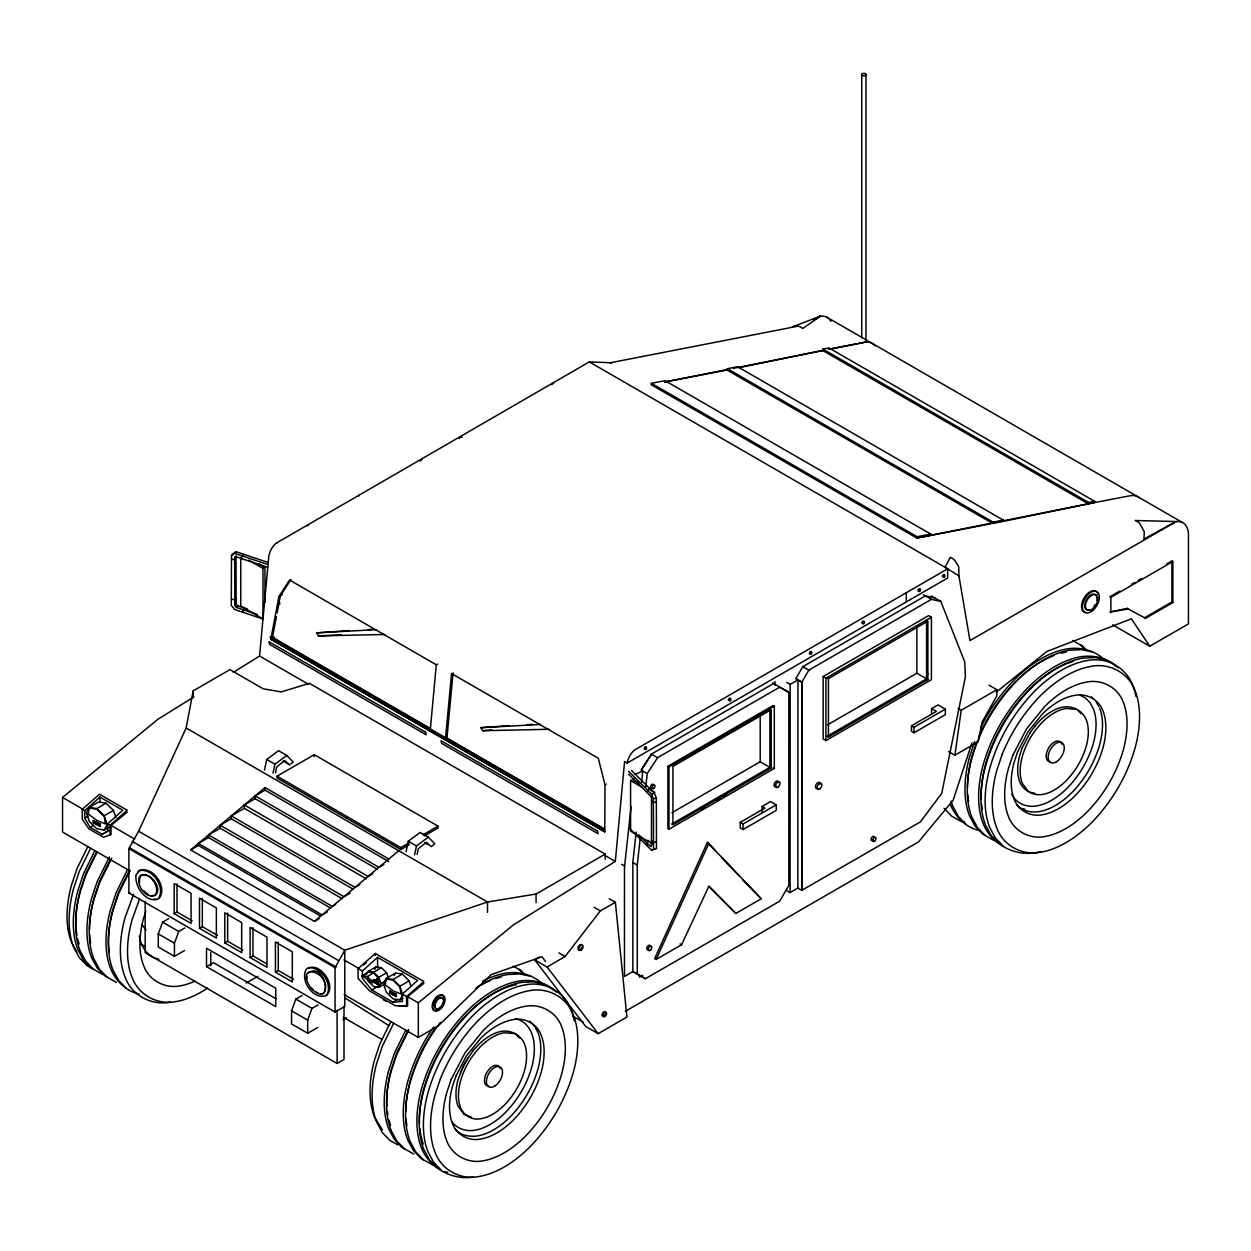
<?xml version="1.0" encoding="UTF-8"?>
<svg xmlns="http://www.w3.org/2000/svg" width="1251" height="1251" viewBox="0 0 1251 1251"><rect width="100%" height="100%" fill="white"/><g stroke="black" fill="none" stroke-linecap="round" stroke-linejoin="round"><path stroke-width="1.5" d="M127.211 812.149L111.026 825.425L111.026 834.558L103.473 837.263L88.805 828.788L82.269 819.139L82.269 809.319L99.486 794.229L127.211 810.241L110.01 825.332L110.01 835.152M206.509 966.663L206.509 948.258L275.752 988.227L275.752 1006.633L206.509 966.663L213.421 962.66L275.908 998.736M353.361 889.289L231.263 818.795L231.263 815.902L244.336 808.365L366.418 878.859M241.74 558.65L241.74 555.772L244.101 554.412M244.336 808.365L244.336 804.956L255.188 798.685L377.27 869.179M255.188 798.685L255.188 795.855L265.071 790.147L265.071 787.567L388.842 859.015M423.823 983.395L407.623 996.656L407.623 1005.804A65.052 37.561 60 0 1 398.178 1005.507M772.524 682.874L788.818 692.288L788.818 885.536L779.654 901.205L645.453 978.689L637.275 974.154L637.275 865.098L640.184 838.405M647.424 792.868L647.424 789.991L649.785 788.63M667.878 766.284L667.878 828.631L668.972 829.257L774.306 768.442L774.306 706.096L773.212 705.47L667.878 766.284L668.972 766.91L774.306 706.096M668.972 829.257L668.972 766.91M774.995 685.36L774.995 681.467M790.085 892.588L790.179 684.391L797.95 679.918L797.857 888.116L790.085 892.588L786.707 890.649M801.735 682.202L796.308 678.98L801.828 682.155L801.735 890.352L920.345 821.923L941.722 793.415L965.397 676.791L964.756 661.967L940.815 601.403L931.385 599.37L808.85 670.129L801.828 682.155L801.735 890.352L797.857 888.116M906.287 601.903L906.287 592.693M233.28 672.381L259.551 656.024L268.824 556.148A14.074 8.116 -60 0 1 275.783 543.403L589.315 361.899L947.679 568.798L947.679 578.009L627.189 763.047L624.577 761.531L615.304 861.423L513.535 924.802L418.303 1002.833L418.303 1037.407L438.21 1025.914L491.143 974.623L542.027 956.765L545.483 961.472M267.479 562.262L236.095 551.722L231.482 555.256L231.31 605.421L234.766 609.55L262.601 618.87M458.882 746.472L445.465 738.731L451.58 673.585L598.291 758.231L604.984 784.877L604.78 830.664L574.6 813.244M646.689 845.379L646.783 842.814M437.756 664.093L436.286 664.766L430.281 729.974L443.777 737.762M446.279 738.262L445.465 738.731L446.951 738.074L453.065 672.929M459.398 438.491L459.696 437.459M811.32 652.381C811.055 648.925 807.474 655.149 810.585 653.648M631.051 806.911L624.468 867.365L624.468 976.421L632.834 971.589L637.275 974.154M633.757 782.11L634.163 778.31M632.834 971.589L632.834 862.533L636.165 832.024M641.56 782.454L642.795 771.023L647.236 773.587L645.782 786.926M954.904 755.197L961.206 710.271L996.828 689.708L996.828 695.916L982.082 722.062L978.266 741.702L954.904 755.197L948.649 751.585M275.58 772.711L276.612 767.129L284.728 760.499L289.732 764.861L283.164 761.077M417.162 854.449L418.194 848.866L426.31 842.236L431.314 846.599L434.738 843.737L428.342 837.169L420.133 832.447L408.279 841.235L406.059 851.806M138.611 831.211L344.791 950.244L344.791 1006.445L335.065 1012.059L128.884 893.026L128.884 848.616L138.611 831.211L186.164 728.004L193.17 690.849L229.934 669.613L263.179 688.801L281.225 691.912L309.419 683.327L605.203 854.105L605.203 859.265M604.671 831.931L604.045 829.272L270.232 636.54L270.857 639.198L604.78 831.821L270.857 639.198L278.879 596.602L289.544 580.026L436.286 664.766M281.037 643.749L270.967 637.932L272.452 637.275L276.408 616.602M277.128 612.849L278.926 603.451M279.645 599.698L280.365 595.929L291.03 579.369M264.477 770.069L266.698 759.498L278.566 750.709L286.76 755.432L293.172 762L290.873 763.908M273.046 773.04L274.907 764.236L286.76 755.432M414.628 854.777L416.474 845.973L428.342 837.169M234.813 604.155L236.126 598.369M930.431 535.444L930.76 534.099L665.047 380.695L651.427 383.322L651.099 384.651L916.811 538.071L990.823 523.794M665.047 380.695L664.719 382.04L727.003 370.03L992.715 523.434L1002.989 521.464L1003.318 520.119L737.605 366.715L727.331 368.701L727.003 370.03M739.169 367.653L822.564 350.405L822.892 349.076L828.928 347.903L1094.641 501.323L1094.297 502.652L916.811 538.071L917.139 536.726L930.76 534.099M992.715 523.434L993.044 522.105L1003.318 520.119M1094.641 501.323L1088.605 502.48L1088.276 503.809L1004.881 521.057M958.907 575.882L958.751 566.781L954.685 560.213A15.982 11.666 79.1 0 0 950.244 557.367L945.068 567.297L958.907 575.882L969.963 640.59L1176.143 521.542L1135.267 520.494A15.982 11.666 79.1 0 1 1139.724 523.356L1144.29 531.8L1143.946 539.025L1176.143 521.542M419.992 460.931L422.009 459.774M551.769 384.855L552.254 383.838M863.815 622.357C864.629 618.964 860.016 623.092 862.627 623.608M919.845 590.019C920.548 586.281 915.841 591.473 918.938 591.144M971.918 742.938L953.215 800.061L918.609 841.86L625.297 1011.34M145.867 911.353L143.615 918.125A83.379 48.132 -60 0 0 143.615 965.537C148.853 980.346 164.913 988.947 180.191 985.835A88.102 50.869 -60 0 0 195.015 981.112M473.019 1050.762L463.902 1064.57L458.038 1079.629A46.412 26.803 -60 0 0 457.991 1105.978L463.965 1114.203M974.607 741.64L969.556 756.824A103.802 59.923 -60 0 0 969.556 815.84L975.17 826.223L982.786 834.151L994.482 840.703M976.765 741.921L971.933 756.417A100.346 57.937 -60 0 0 967.492 787.52M1022.223 747.738L1019.768 755.323A46.412 26.803 -60 0 0 1019.706 781.672C1023.24 790.507 1033.232 796.074 1042.599 794.432A49.039 28.32 -60 0 0 1065.899 780.984C1075.438 771.304 1082.522 759.248 1086.259 746.175A46.412 26.803 -60 0 0 1086.259 719.778C1082.756 710.928 1072.733 705.408 1063.366 707.018A49.039 28.32 -60 0 0 1040.066 720.467L1034.686 726.424M128.884 848.616L335.065 967.648L344.791 950.244L487.53 902.002L536.069 894.012L605.203 854.105M184.569 950.494L174.436 956.343L158.283 947.023L158.283 933.887L162.599 922.159L168.729 918.625M174.436 956.343L174.436 943.207L178.752 931.479L184.882 927.945M317.817 1027.431L307.683 1033.279L291.546 1023.959L291.546 1010.824L295.861 999.096L301.991 995.561M307.683 1033.279L307.683 1020.144L311.999 1008.415L318.145 1004.881M707.456 842.314L654.664 958.579L656.149 959.439L681.56 944.771L708.942 886.068L735.838 913.433L761.234 898.781L707.456 842.314L715.291 850.649M656.149 959.439L708.942 843.174M133.622 894.262L124.975 917.812A103.802 59.923 -60 0 0 124.975 976.828C131.496 995.264 151.48 1005.976 170.496 1002.114M139.596 898.922L131.965 920.079A100.346 57.937 -60 0 0 131.965 977.14C138.282 994.952 157.595 1005.319 175.984 1001.582A106.022 61.205 -60 0 0 207.588 988.04M460.556 1072.076L468.155 1057.423M980.503 728.254C988.962 709.927 1001.081 693.445 1015.077 678.965A109.681 63.316 -60 0 1 1067.197 648.878C1080.395 646.83 1094.813 650.16 1104.336 659.824M978.829 736.886C987.43 716.104 1000.253 697.229 1015.953 681.169A106.022 61.205 -60 0 1 1053.921 655.477M1022.27 747.77L1029.886 733.117M276.502 543.481L277.143 542.543M306.98 525.873L308.794 524.841M358.677 496.037L359.584 494.911M155.609 894.762C160.144 886.271 149.057 870.399 139.784 875.981C135.139 884.645 146.867 901.033 156.219 894.418C164.288 883.503 138.267 863.393 139.471 882.455M410.844 985.96L409.155 980.862L402.369 974.091L395.582 973.012L386.278 978.391L383.463 983.646L386.278 992.137L393.064 998.908L399.851 999.971L402.947 998.189M394.174 975.639L395.582 973.012M399.851 999.971L402.666 994.733L399.851 986.226L393.064 979.47L386.278 978.391M115.905 817.544L113.466 810.413L106.085 803.205L98.704 801.907L89.4 807.27L86.35 812.65L89.4 821.547L96.78 828.756L104.161 830.054L108.806 827.364M104.161 830.054L107.211 824.69L104.161 815.793L96.78 808.584L89.4 807.27M366.903 973.841L368.341 971.323L376.207 966.788L381.414 967.711L386.637 972.793L388.248 977.5M374.768 969.306L376.207 966.788M367.262 978.251L368.341 981.394L373.564 986.476L378.772 987.399L380.929 983.614L385.636 980.893M87.898 846.489L76.905 868.851L71.479 885.161A100.346 57.937 -60 0 0 71.479 942.206L76.905 952.261M90.682 848.209L79.313 871.353L73.7 888.21A103.802 59.923 -60 0 0 73.7 947.242L79.313 957.625L86.929 965.553L102.832 974.513M94.873 850.633L83.504 873.761L77.89 890.634A103.802 59.923 -60 0 0 77.89 949.65L83.504 960.049L91.12 967.961M96.702 851.571L85.709 873.933L80.283 890.243A100.346 57.937 -60 0 0 76.952 935.169M97.187 851.962L85.819 875.106L80.205 891.979A103.802 59.923 -60 0 0 80.205 950.995L85.819 961.378L93.434 969.306M109.462 856.904L97.156 881.642L91.542 898.515A103.802 59.923 -60 0 0 91.542 957.531L97.156 967.93L104.771 975.843L116.468 982.395M110.354 859.453L99.361 881.814L93.934 898.124A100.346 57.937 -60 0 0 89.493 929.212M111.777 858.233L99.47 882.987L93.856 899.844A103.802 59.923 -60 0 0 93.856 958.876L99.47 969.259L107.086 977.187M127.555 869.492L116.187 892.635L110.573 909.508A103.802 59.923 -60 0 0 110.573 968.524C115.561 980.8 126.038 991.136 139.127 994.154M129.369 870.43L118.376 892.792L112.95 909.102A100.346 57.937 -60 0 0 109.369 952.402M129.869 870.821L118.501 893.965L112.887 910.837A103.802 59.923 -60 0 0 112.887 969.853L118.501 980.237L126.116 988.165M390.906 1021.426L379.913 1043.803L374.487 1060.097A100.346 57.937 -60 0 0 374.487 1117.159L382.368 1129.747M393.705 1023.146L382.337 1046.289L376.723 1063.162A103.802 59.923 -60 0 0 376.723 1122.178L382.337 1132.562L389.952 1140.49L397.771 1144.837M405.793 1030.136L394.425 1053.264L388.811 1070.137A103.802 59.923 -60 0 0 388.811 1129.153L394.425 1139.552L402.04 1147.464L413.737 1154.016M408.514 1029.526L396.614 1053.436L391.188 1069.746A100.346 57.937 -60 0 0 386.903 1106.197M408.107 1031.465L396.739 1054.609L391.125 1071.482A103.802 59.923 -60 0 0 391.125 1130.497M795.792 678.668L802.829 666.658L925.38 595.898L934.794 597.915M651.568 754.197L641.216 770.1L651.568 753.993L773.634 683.515M647.236 773.587L657.588 757.668L779.654 687.19L788.818 692.288M307.433 973.544C325.698 958.704 335.096 1012.137 310.514 987.79C293.172 959.658 334.377 973.481 323.884 992.825M433.722 1027.008C421.947 1043.318 413.518 1061.88 407.842 1081.13A103.802 59.923 -60 0 0 407.826 1140.146L413.44 1150.529L421.055 1158.457L432.768 1165.009M436.286 1026.977C424.355 1043.084 415.879 1061.552 410.219 1080.723A100.346 57.937 -60 0 0 405.777 1111.826M440.383 1022.38C426.513 1040.207 416.442 1060.817 410.14 1082.459A103.802 59.923 -60 0 0 410.14 1141.475L415.754 1151.874L423.37 1159.786M1029.823 733.086L1034.749 726.456M231.482 555.256L236.095 551.722M234.828 605.421L234.688 557.524L236.017 555.804L236.142 603.701L234.828 605.421L236.408 607.454L257.206 614.413M236.408 607.454L237.737 605.734L247.448 608.987M534.646 959.83L547.109 967.023L565.092 956.483L600.355 910.884L615.383 902.299L626.923 1017.047L598.166 1033.654L585.703 1026.461L534.646 959.83L539.541 956.952M472.972 1050.731L478.398 1044.804A49.039 28.32 -60 0 1 501.651 1031.324C511.002 1029.761 521.041 1035.218 524.529 1044.085A46.412 26.803 -60 0 1 524.529 1070.481C520.807 1083.554 513.708 1095.61 504.169 1105.29A49.039 28.32 -60 0 1 480.869 1118.738C472.378 1120.474 463.433 1115.689 460.509 1107.448A46.412 26.803 -60 0 1 460.509 1081.052C464.246 1067.979 471.33 1055.922 480.869 1046.243A49.039 28.32 -60 0 1 504.169 1032.779L514.427 1033.576M459.915 437.146L461.478 437.287M645.625 748.77C642.764 751.257 644.89 744.58 646.157 747.426M138.173 872.041L139.971 870.18C153.341 866.177 167.994 887.678 159.018 898.499M84.708 810.726L99.924 797.059L122.786 810.257L107.57 823.924L107.57 831.321L102.191 834.308L90.088 827.318L84.708 818.123L84.708 810.726L82.269 809.319M362.368 971.026L377.567 957.359L417.568 980.44L402.353 994.123L402.353 1001.519L392.939 1002.176L371.782 989.963L362.368 978.423L362.368 971.026L358.099 968.571L375.316 953.481L423.823 981.488L406.606 996.578L406.606 1006.398L395.191 1005.679L369.53 990.87L358.099 978.391L358.099 968.571M319.068 918.703L314.454 921.377L190.684 849.914L265.071 787.567M314.454 921.377L398.725 850.727M129.995 870.962L62.55 832.024L62.55 797.434L157.767 719.403L193.889 696.916M363.541 965.037L366.48 962.629M996.218 692.178L1046.852 651.474L1131.42 618.792L1149.732 646.22L1188.45 623.921L1188.45 533.77A27.115 15.653 -60 0 0 1176.128 521.604M325.948 995.796C337.786 986.132 319.318 959.83 306.245 969.212C299.536 980.456 314.11 1001.551 326.808 995.092C332.938 983.896 320.944 966.335 308.309 967.821M248.699 560.12L262.991 568.376L264.977 567.235L264.977 602.231M279.724 604.327L278.879 596.602L282.257 594.647M813.635 320.053L820.39 316.159L792.243 326.949M96.78 808.584L106.085 803.205M84.708 818.123L88.086 816.168M93.215 820.75L100.346 824.174L99.752 826.332L93.215 822.564L93.215 820.75L100.346 824.174M104.161 815.793L113.466 810.413M93.215 822.564L100.346 825.988M90.088 827.318L93.465 825.379M102.191 834.308L108.946 830.398M409.28 844.644L400.82 849.523L277.065 778.075L277.065 776.167L314.267 754.697L438.022 826.145L438.022 828.037L424.496 835.856M342.258 898.718L220.176 828.24L220.176 825.207L231.263 818.795M330.624 908.085L208.542 837.591L208.542 834.949L220.176 828.24M320.491 915.951L198.393 845.473L198.393 843.455L208.542 837.591M190.684 849.914L198.393 845.473M128.884 893.026L129.932 892.432M174.17 913.683L191.059 923.426L191.059 893.308L174.17 883.566L174.17 913.683L177.017 912.042L192.201 920.814M199.488 928.305L216.36 938.047L216.36 907.929L199.488 898.187L199.488 928.305L202.334 926.663L217.518 935.435M224.805 942.91L241.678 952.652L241.678 922.534L224.805 912.792L224.805 942.91L227.635 941.268L242.835 950.041M277.065 776.167L400.82 847.631L409.28 842.736M422.807 834.933L438.022 826.145M383.885 864.457L378.944 867.318L255.188 795.855M372.735 873.73L368.091 876.419L244.336 804.956M359.928 884.535L355.034 887.366L231.263 815.902M350.28 892.995L343.931 896.654L220.176 825.207M335.628 904.489L332.297 906.412L208.542 834.949M327.23 911.979L322.164 914.903L198.393 843.455M250.122 957.531L266.995 967.273L266.995 937.155L250.122 927.413L250.122 957.531L252.952 955.889L266.463 963.692M947.679 568.798L634.132 750.287A14.058 8.116 -60 0 0 627.173 763.047M246.087 983.083L257.847 976.296M275.423 972.136L292.312 981.894L292.312 951.761L275.423 942.019L275.423 972.136L278.269 970.51L293.453 979.267M652.819 844.003L630.582 831.149L630.582 780.593L632.568 779.451L638.917 783.126M823.158 676.525L928.633 615.633L931.416 617.228L931.416 679.684L825.926 740.576L823.158 738.981L823.158 676.525L825.926 678.136L931.416 617.228M726.581 733.915L729.912 732.007M741.577 725.267L744.908 723.344M756.558 716.62L759.904 714.696M827.13 677.823L828.428 678.589L927.882 621.153L927.882 679.59L828.428 737.011L827.13 736.26L926.584 678.84L926.584 620.402M378.662 979.048L372.391 982.676L362.071 975.827L368.341 972.215L373.564 972.934L378.662 978.173L378.662 984.834L368.341 978.876M362.071 976.718L368.341 972.215M368.341 971.323L373.564 972.246L381.414 967.711M362.071 975.827L367.278 976.562L373.564 972.934M373.564 972.246L378.772 977.344L386.637 972.793M372.391 982.676L378.662 978.173M373.142 980.033C376.817 980.424 376.817 984.584 373.142 981.237M377.145 981.832L377.442 978.892L377.145 981.832L373.439 979.861M671.912 812.728L760.201 761.765L771.195 768.114L771.195 709.677L672.929 766.41L672.929 824.847L771.195 768.114M827.537 724.829L916.889 673.241L927.882 679.59M371.782 989.963L378.537 986.054M378.772 987.399L385.058 983.771M393.064 979.47L402.369 974.091M671.631 824.081L769.897 767.348L769.897 710.865M701.326 809.319L704.673 807.395M716.37 800.624L719.716 798.701M723.062 796.762L726.409 794.838M389.749 991.277L396.348 994.404L395.738 996.5L389.749 993.028L389.749 991.277L396.348 994.404M399.851 986.226L409.155 980.862M343.024 1019.659L346.386 1017.72M389.749 993.028L396.348 996.14M392.939 1002.176L398.006 999.236M1119.88 590.988L1109.887 596.758L1110.872 597.321L1172.5 561.746L1171.515 561.183L1166.526 564.06M1131.545 584.264L1134.876 582.34M1138.207 580.417L1141.537 578.494M762.062 806.488L770.585 801.578L776.23 804.846L776.23 810.367L743.063 829.507L740.232 827.881L740.232 822.36L764.893 808.13L762.062 806.488L762.062 812.024M931.604 708.613L938.031 704.907L945.365 709.145L945.365 714.665L913.981 732.773L911.463 731.319L911.463 725.799L936.405 711.397L931.604 708.613L931.604 714.133M740.232 822.36L743.063 823.987L776.23 804.846M911.463 725.799L913.981 727.253L945.365 709.145M145.163 901.424L145.163 952.637L337.098 1063.459L344.009 1059.456L344.009 1006.351M1171.89 601.981L1144.571 617.744L1145.556 618.307L1172.875 602.544L1172.875 561.527L1171.89 560.964L1171.89 601.981L1172.875 602.544M642.795 975.217L639.433 977.14L639.433 975.217L632.881 971.574M813.603 319.834L820.39 316.159L802.704 328.497A15.982 11.666 79.1 0 0 798.122 326.136L610.003 362.837L611.536 362.774L589.315 361.899M234.688 557.524L236.126 556.773L267.636 567.36M629.613 828.412L651.474 850.133L656.462 848.413L656.353 798.075L654.445 793.243L631.474 770.46M656.462 848.413L651.474 850.133M278.879 596.602L280.365 595.929M604.984 784.877L606.454 784.205M552.77 383.369L553.677 383.447M461.259 437.146L462.166 437.24M634.585 774.494L642.795 771.023M384.667 634.476L318.505 635.899L316.644 632.865L348.935 630.629M318.505 635.899L341.398 634.867M548.876 729.286L482.73 730.709L480.869 727.675L509.298 725.643M482.73 730.709L491.987 729.958M628.581 771.288L651.474 794.01L654.445 793.243M653.491 849.163L653.382 798.842L656.353 798.075M656.368 801.828L653.397 802.579L651.521 800.718M656.447 841.876L653.475 842.627L651.458 840.625M793.587 326.323L795.026 325.964M154.764 895.575L150.667 895.732M270.967 637.932L274.438 637.166M1127.229 608.393L1109.887 612.036L1128.214 608.956L1127.229 608.393L1145.556 618.307M664.5 382.008L729.552 369.092M733.383 368.341L823.314 350.499M829.053 349.357L865.411 342.149L828.584 349.248M1131.123 495.552L1088.276 503.809L822.564 350.405M320.709 993.732L322.805 993.497M368.185 629.581L372.032 629.378M316.644 632.865L376.332 629.644M526.624 724.704L532.394 724.392M480.869 727.675L540.541 724.438M473.519 1177.05C452.299 1180.631 429.5 1168.027 421.478 1148.027A103.802 59.923 -60 0 1 421.478 1089.011C429.828 1059.753 445.669 1032.81 467.014 1011.152A109.681 63.316 -60 0 1 519.118 981.065C532.316 979.017 546.734 982.348 556.273 992.012M153.638 899.266L156.563 899.391M1092.42 651.974L1081.536 649.629L1069.496 650.223A109.681 63.316 -60 0 0 1017.391 680.309C996.062 701.967 980.205 728.911 971.871 758.153A103.802 59.923 -60 0 0 971.871 817.169L977.484 827.568L985.1 835.48M1106.056 659.856L1095.188 657.51L1083.147 658.104A109.681 63.316 -60 0 0 1031.043 688.191C1009.713 709.849 993.857 736.792 985.522 766.034A103.802 59.923 -60 0 0 985.522 825.05L991.12 835.433L998.736 843.362M1076.141 709.27L1065.899 708.473A49.039 28.32 -60 0 0 1042.599 721.936C1033.06 731.616 1025.961 743.673 1022.239 756.746A46.412 26.803 -60 0 0 1022.239 783.142L1028.15 791.32M1029.823 792.196L1034.749 793.275M1021.442 808.49L1024.804 809.209M964.677 822.173L961.065 821.391L951.667 816.184L944.052 808.255M979.08 830.492C966.007 827.474 955.529 817.138 950.525 804.846M530.69 976.28L519.822 973.935L507.781 974.529A109.681 63.316 -60 0 0 475.833 988.024M544.341 984.162L533.458 981.816L521.432 982.41A109.681 63.316 -60 0 0 469.328 1012.497C447.983 1034.155 432.142 1061.098 423.792 1090.34A103.802 59.923 -60 0 0 423.792 1149.356L429.406 1159.74L437.021 1167.668M515.349 1018.799C523.027 1019.94 528.782 1026.273 531.659 1033.154A60.345 34.84 -60 0 1 531.675 1067.463C526.812 1084.476 517.601 1100.129 505.201 1112.733A63.754 36.811 -60 0 1 474.911 1130.216C466.279 1131.702 456.943 1128.824 451.705 1121.553M158.893 959.189C150.683 957.969 144.537 951.198 141.457 943.848A64.458 37.217 -60 0 1 139.33 936.061M471.392 1117.237L463.902 1114.172M444.105 1171.546L447.733 1172.328M234.766 553.427L267.636 564.467M231.466 558.994L234.703 560.073M231.326 598.901L234.813 600.073M315.815 991.887L318.317 993.185M1072.639 640.528L1082.772 646.204L1085.321 648.847M1080.238 695.181L1085.696 698.199L1090.121 702.812L1093.39 708.848A60.345 34.84 -60 0 1 1093.39 743.157C1088.542 760.17 1079.316 775.823 1066.915 788.411A63.754 36.811 -60 0 1 1036.626 805.91C1026.962 807.693 1015.968 803.517 1011.793 794.229M513.238 966.163L521.057 970.51L524.873 974.466M140.706 944.02L144.803 946.303M343.259 1017.36L381.836 1039.331M826.583 317.05L1182.351 522.449M822.892 349.076L1088.605 502.48M727.331 368.701L993.044 522.105M1112.639 624.812L1149.732 646.22M651.427 383.322L917.139 536.726M931.291 595.898L940.815 601.403M923.441 594.788L931.385 599.37M989.009 685.188L996.828 689.708M926.584 673.147L927.882 673.898M958.078 708.473L961.206 710.271M802.501 666.47L808.85 670.129M786.801 682.452L790.179 684.391M773.212 767.817L774.306 768.442M651.13 753.946L657.588 757.668M258.629 563.56L264.977 567.235M650.051 789.537L654.82 792.29M630.582 780.593L641.7 787.02M761.234 898.781L742.75 879.844M272.452 637.275L430.094 728.348M446.951 738.074L604.593 829.022M284.384 645.688L369.921 695.103M373.267 697.042L428.608 729.005M462.229 748.411L467.264 751.319M470.611 753.243L482.354 760.029M485.716 761.953L556.148 802.595M559.51 804.534L571.238 811.305M735.838 913.433L708.801 886.568M632.834 862.533L637.275 865.098M621.669 864.3L624.624 866.005M259.551 656.024L308.45 684.266M605.187 855.59L615.304 861.423M609.159 898.703L615.383 902.299M680.059 943.911L681.56 944.771M594.131 907.288L600.355 910.884M424.746 842.814L428.03 844.706M266.698 759.498L274.907 764.236M408.279 841.235L416.474 845.973M639.011 974.967L645.453 978.689M186.164 728.004L487.53 902.002L487.53 912.323M558.869 952.887L565.092 956.483M265.071 790.147L388.842 861.595M573.036 1016.219L583.154 1022.067M377.02 978.454L378.365 979.22L378.365 985.006M62.55 797.434L83.285 809.413M111.026 825.425L134.655 839.061M343.931 959.892L359.131 968.665M407.623 996.656L418.303 1002.833M107.57 823.924L110.01 825.332M402.353 994.123L406.606 996.578M374.221 979.799L377.442 981.66M132.168 841.391L338.349 960.44M373.439 981.065L376.004 982.535M372.767 981.425L378.662 984.834M129.932 848.006L336.112 967.039M344.119 994.576L418.303 1037.407M162.599 922.159L178.752 931.479M295.861 999.096L311.999 1008.415M158.283 933.887L174.436 943.207M291.546 1010.824L307.683 1020.144M344.901 997.923L389.077 1025.695M148.306 894.7L143.74 890.775M628.581 774.181L650.692 796.121L651.521 798.169L651.443 845.957L650.52 846.52L638.839 834.917M647.893 840.203L652.052 844.331M367.278 976.562L372.391 981.785M1117.987 667.706C1108.464 658.042 1094.031 654.711 1080.833 656.759A109.681 63.316 -60 0 0 1028.729 686.846C1007.399 708.504 991.543 735.447 983.208 764.705A103.802 59.923 -60 0 0 983.208 823.721C991.214 843.721 1014.014 856.325 1035.234 852.744A109.681 63.316 -60 0 0 1040.66 851.603M1113.14 663.734L1115.673 666.376M1080.473 644.859L1083.006 647.502M1091.466 696.854L1093.827 699.309M1077.815 710.13L1081.271 713.711M1016.813 804.846C1022.208 811.211 1031.277 812.743 1039.19 811.618A67.945 39.219 -60 0 0 1071.466 792.993C1084.68 779.576 1094.5 762.875 1099.66 744.767A64.301 37.123 -60 0 0 1099.66 708.207M1002.942 845.785L995.311 837.857L989.713 827.474A103.802 59.923 -60 0 1 989.713 768.458C998.048 739.2 1013.904 712.257 1035.234 690.599A109.681 63.316 -60 0 1 1087.338 660.512C1106.353 656.65 1126.353 667.362 1132.874 685.798A103.802 59.923 -60 0 1 1135.955 696.432M966.069 824.503L958.454 816.575L952.84 806.191A103.802 59.923 -60 0 1 951.088 801.062M551.425 988.04L553.958 990.683M542.621 984.13C533.082 974.466 518.665 971.136 505.467 973.184A109.681 63.316 -60 0 0 482.73 981.191M518.743 969.165L521.292 971.808M529.752 1021.16L534.474 1026.07M516.1 1034.436L519.556 1038.017M455.098 1129.153C460.493 1135.517 469.547 1137.05 477.46 1135.924A67.945 39.219 -60 0 0 509.736 1117.299C522.965 1103.882 532.785 1087.182 537.946 1069.073A64.301 37.123 -60 0 0 537.946 1032.513L535.334 1027.681M441.212 1170.092L433.597 1162.163L427.983 1151.78A103.802 59.923 -60 0 1 427.983 1092.764C436.333 1063.506 452.174 1036.563 473.519 1014.905A109.681 63.316 -60 0 1 525.623 984.818C544.638 980.956 564.623 991.668 571.144 1010.104A103.802 59.923 -60 0 1 574.24 1020.738M404.354 1148.809L396.739 1140.881L391.125 1130.497M146.039 930.118L142.082 924.661M721.827 857.607L738.825 875.669M311.108 987.446L313.36 989.932M236.142 603.701L237.737 605.734M547.109 967.023L598.166 1033.654M1096.189 701.764L1098.8 706.596M651.474 794.01L653.382 798.842M378.772 977.344L380.929 983.614M284.915 645.016L285.541 647.674M242.835 609.597L242.991 612.302M306.933 975.858L307.074 978.595M1110.872 597.321L1110.872 612.599M916.889 626.501L916.889 673.241M913.981 727.253L913.981 732.773M865.973 74.575L865.973 341.539M861.751 74.575L861.751 337.645M828.428 678.589L828.428 737.011M825.926 678.136L825.926 740.576M760.201 714.618L760.201 761.765M743.063 823.987L743.063 829.507M536.069 894.012L536.069 902.612M400.82 847.631L400.82 849.523M395.738 994.748L395.738 996.5M390.343 990.933L390.343 992.684M377.567 957.359L377.567 967.899M375.707 981.503L375.707 982.707M375.316 953.481L375.316 955.389M337.098 1010.339L337.098 1063.459M335.065 967.648L335.065 1012.059M314.267 754.697L314.267 756.589M278.269 942.269L278.269 970.51M262.991 568.376L262.991 618.932L240.755 606.094L240.755 557.477M252.952 927.648L252.952 955.889M227.635 913.042L227.635 941.268M210.778 952.683L210.778 965.881M202.334 898.421L202.334 926.663M193.17 690.849L193.17 697.73M177.017 883.816L177.017 912.042M99.924 797.059L99.924 802.329M99.752 824.518L99.752 826.332M93.825 820.406L93.825 822.22M820.375 316.222A27.115 15.653 -60 0 1 830.883 321.335M865.395 342.211A27.115 15.653 -60 0 1 875.059 345.964M386.7 1001.566A65.052 37.561 60 0 1 383.369 999.784M1131.107 495.615A27.115 15.653 -60 0 1 1139.755 498.211M390.593 1125.196A100.346 57.937 -60 0 1 389.03 1120.098M387.873 1114.672A100.346 57.937 -60 0 1 387.388 1111.373M516.522 984.584A106.022 61.205 -60 0 0 467.874 1013.357C447.248 1034.296 431.939 1060.332 423.87 1088.605A100.346 57.937 -60 0 0 419.492 1123.289M406.888 1125.665A100.346 57.937 -60 0 1 406.059 1118.926M481.01 984.99A106.022 61.205 -60 0 1 490.627 980.409M495.787 978.532A106.022 61.205 -60 0 1 501.119 977.078M423.26 1144.055A100.346 57.937 -60 0 1 419.867 1128.527M488.766 1086.181A11.415 6.583 -60 0 1 487.374 1071.575A11.415 6.583 -60 0 1 500.228 1068.557M90.604 943.051A100.346 57.937 -60 0 1 89.65 934.575M79.11 944.036A100.346 57.937 -60 0 1 77.687 938.829M1085.759 612.458A11.963 6.896 -60 0 1 1084.836 596.79A11.963 6.896 -60 0 1 1098.143 594.319M1089.277 609.909A8.741 5.051 -60 0 1 1084.914 603.686A8.741 5.051 -60 0 1 1092.483 594.256A8.741 5.051 -60 0 1 1096.861 600.48M1095.25 604.608A8.741 5.051 -60 0 1 1093.984 606.485M436.693 1010.495A8.663 5.004 -60 0 1 433.941 1000.237A8.663 5.004 -60 0 1 444.199 997.5M444.199 1001.16A8.663 5.004 -60 0 1 443.573 1003.224M442.604 1005.241A8.663 5.004 -60 0 1 441.337 1007.102M439.867 1008.666A8.663 5.004 -60 0 1 438.272 1009.823M436.693 1008.9A6.333 3.659 -60 0 1 436.693 999.94A6.333 3.659 -60 0 1 443.417 1000.534M443.261 1001.957A6.333 3.659 -60 0 1 438.929 1008.29M1065.993 663.984A106.022 61.205 -60 0 0 1029.604 689.051C1008.978 709.989 993.654 736.026 985.585 764.298A100.346 57.937 -60 0 0 981.222 798.982M1067.572 663.358A106.022 61.205 -60 0 1 1072.951 661.56M968.618 801.359A100.346 57.937 -60 0 1 967.774 794.62M1061.083 653.194A106.022 61.205 -60 0 1 1066.321 652.084M982.27 809.225A100.346 57.937 -60 0 1 981.582 804.221M1050.48 761.875A11.415 6.583 -60 0 1 1049.089 747.269A11.415 6.583 -60 0 1 1061.958 744.251M817.826 788.193A3.378 1.955 -60 0 1 815.449 786.816A3.378 1.955 -60 0 1 817.826 782.673A3.378 1.955 -60 0 1 820.218 784.049M873.135 840.047A2.33 1.345 -60 0 1 871.087 839.718A2.33 1.345 -60 0 1 872.557 836.653A2.33 1.345 -60 0 1 874.355 837.513M648.581 949.587A2.533 1.47 -60 0 1 646.798 948.555A2.533 1.47 -60 0 1 648.581 945.459A2.533 1.47 -60 0 1 650.379 946.491M776.308 786.394A3.174 1.83 -60 0 1 774.056 785.112A3.174 1.83 -60 0 1 776.308 781.218A3.174 1.83 -60 0 1 778.544 782.516M652.428 787.505A2.111 1.22 -60 0 1 650.583 787.207A2.111 1.22 -60 0 1 651.912 784.424A2.111 1.22 -60 0 1 653.538 785.206M603.811 1016.062A2.533 1.47 -60 0 1 602.012 1015.202A2.533 1.47 -60 0 1 603.498 1012.137A2.533 1.47 -60 0 1 605.531 1012.45M605.359 1014.123A2.533 1.47 -60 0 1 604.702 1015.265M581.84 947.367A2.955 1.704 -60 0 1 578.681 949.822A2.955 1.704 -60 0 1 578.681 946.131A2.955 1.704 -60 0 1 581.84 944.943M135.952 875.434C134.811 886.724 145.366 902.706 157.814 899.188C166.805 888.366 152.137 866.865 138.767 870.868L135.952 875.434M644.906 748.77C646.579 752.383 647.627 743.86 644.906 748.77M728.395 699.622C730.068 703.25 731.1 694.727 728.395 699.622M729.208 700.107C730.881 703.719 731.913 695.196 729.208 700.107M810.116 653.382C811.79 657.01 812.822 648.487 810.116 653.382M862.705 623.029C864.378 626.642 865.426 618.119 862.705 623.029M918.734 590.675C920.408 594.288 921.455 585.765 918.734 590.675M942.425 576.054C944.098 579.666 945.13 571.144 942.425 576.054M943.238 576.523C944.912 580.151 945.959 571.629 943.238 576.523M386.168 979.064L385.152 984.897L393.064 990.761L400.977 994.029L399.96 987.023L393.064 980.158L386.168 979.064M89.274 807.958L88.18 813.994L96.78 820.296L105.381 823.924L104.286 816.622L96.78 809.303L89.274 807.958M440.415 1078.722L434.988 1095.032A100.346 57.937 -60 0 0 434.988 1152.077C441.29 1169.904 460.618 1180.256 478.992 1176.519A106.022 61.205 -60 0 0 529.376 1147.433C549.987 1126.494 565.311 1100.458 573.38 1072.185A100.346 57.937 -60 0 0 573.38 1015.124C567.078 997.313 547.75 986.945 529.376 990.683A106.022 61.205 -60 0 0 478.992 1019.768C462.37 1036.626 449.328 1056.814 440.415 1078.722M451.142 1079.519L446.638 1093.077A83.379 48.132 -60 0 0 446.623 1140.474C451.877 1155.283 467.937 1163.899 483.199 1160.787A88.102 50.869 -60 0 0 525.06 1136.612C542.199 1119.223 554.928 1097.58 561.636 1074.077A83.379 48.132 -60 0 0 561.636 1026.68C556.398 1011.871 540.338 1003.255 525.06 1006.367A88.102 50.869 -60 0 0 483.199 1030.527L464.793 1053.186L451.142 1079.519M455.864 1076.22L452.377 1086.697A64.458 37.217 -60 0 0 452.377 1123.351C456.427 1134.798 468.844 1141.459 480.65 1139.051A68.117 39.328 -60 0 0 513.004 1120.364C526.264 1106.916 536.1 1090.184 541.276 1072.013A64.458 37.217 -60 0 0 541.276 1035.375C537.226 1023.928 524.81 1017.266 513.004 1019.674A68.117 39.328 -60 0 0 480.65 1038.346L466.42 1055.875L455.864 1076.22M1002.129 754.416L996.703 770.725A100.346 57.937 -60 0 0 996.703 827.771C1003.005 845.598 1022.333 855.95 1040.723 852.212A106.022 61.205 -60 0 0 1091.091 823.127C1111.717 802.188 1127.042 776.152 1135.095 747.879A100.346 57.937 -60 0 0 1135.11 690.818C1128.793 673.007 1109.465 662.639 1091.091 666.376A106.022 61.205 -60 0 0 1040.723 695.462C1024.084 712.319 1011.043 732.507 1002.129 754.416M1012.857 755.213L1008.353 768.771A83.379 48.132 -60 0 0 1008.353 816.168C1013.591 830.977 1029.651 839.593 1044.929 836.481A88.102 50.869 -60 0 0 1086.775 812.306C1103.914 794.917 1116.658 773.274 1123.351 749.771A83.379 48.132 -60 0 0 1123.351 702.374C1118.113 687.565 1102.053 678.949 1086.775 682.061A88.102 50.869 -60 0 0 1044.929 706.221L1026.524 728.88L1012.857 755.213M1017.579 751.914L1014.092 762.391A64.458 37.217 -60 0 0 1014.092 799.045C1018.142 810.492 1030.558 817.153 1042.364 814.745A68.117 39.328 -60 0 0 1074.734 796.058C1087.979 782.61 1097.815 765.878 1103.007 747.707A64.458 37.217 -60 0 0 1103.007 711.068C1098.957 699.622 1086.54 692.96 1074.734 695.368A68.117 39.328 -60 0 0 1042.364 714.04L1028.134 731.569L1017.579 751.914M597.446 831.039L441.009 740.717L441.634 743.375L598.072 833.698L597.446 831.039M425.543 732.116L268.949 641.7L269.575 644.359L426.169 734.775L425.543 732.116M862.361 75.435A2.111 1.22 0 0 0 865.895 74.888A2.111 1.22 0 0 0 863.315 73.387A2.111 1.22 0 0 0 862.361 75.435M494.786 1086.024A11.415 6.583 -60 0 0 501.307 1067.994A11.415 6.583 -60 0 0 487.343 1076.673A11.415 6.583 -60 0 0 494.786 1086.024M1093.077 610.253A11.963 6.896 -60 0 0 1096.861 591.723A11.963 6.896 -60 0 0 1082.725 604.264A11.963 6.896 -60 0 0 1093.077 610.253M1093.155 608.439A8.741 5.051 -60 0 0 1095.939 594.897A8.741 5.051 -60 0 0 1085.587 604.077A8.741 5.051 -60 0 0 1093.155 608.439M440.508 1009.041A8.663 5.004 -60 0 0 443.261 995.624A8.663 5.004 -60 0 0 433.002 1004.709A8.663 5.004 -60 0 0 440.508 1009.041M440.571 1007.727A6.333 3.659 -60 0 0 442.588 997.907A6.333 3.659 -60 0 0 435.082 1004.569A6.333 3.659 -60 0 0 440.571 1007.727M1056.516 761.718A11.415 6.583 -60 0 0 1063.037 743.688A11.415 6.583 -60 0 0 1049.073 752.367A11.415 6.583 -60 0 0 1056.516 761.718M820.077 788.693A3.378 1.955 -60 0 0 821.156 783.454A3.378 1.955 -60 0 0 817.153 786.988A3.378 1.955 -60 0 0 820.077 788.693M874.762 840.985A2.33 1.345 -60 0 0 875.497 837.388A2.33 1.345 -60 0 0 872.745 839.828A2.33 1.345 -60 0 0 874.762 840.985M778.357 786.832A3.174 1.83 -60 0 0 779.357 781.922A3.174 1.83 -60 0 0 775.604 785.237A3.174 1.83 -60 0 0 778.357 786.832M650.52 950.103A2.533 1.47 -60 0 0 651.318 946.178A2.533 1.47 -60 0 0 648.331 948.837A2.533 1.47 -60 0 0 650.52 950.103M653.898 788.349A2.111 1.22 -60 0 0 654.57 785.081A2.111 1.22 -60 0 0 652.068 787.301A2.111 1.22 -60 0 0 653.898 788.349M581.543 949.79A2.955 1.704 -60 0 0 582.481 945.209A2.955 1.704 -60 0 0 578.978 948.305A2.955 1.704 -60 0 0 581.543 949.79M605.249 1016.297A2.533 1.47 -60 0 0 606.047 1012.356A2.533 1.47 -60 0 0 603.045 1015.014A2.533 1.47 -60 0 0 605.249 1016.297"/></g></svg>
